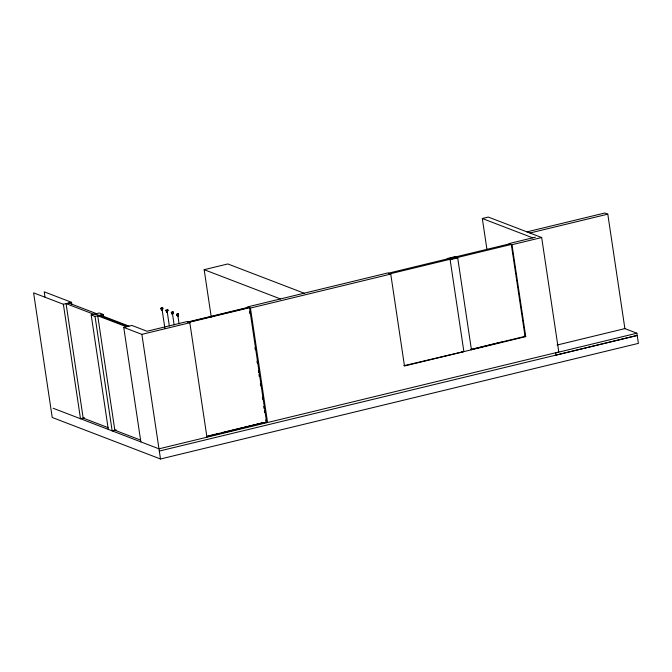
<?xml version="1.0" encoding="UTF-8"?>
<svg xmlns="http://www.w3.org/2000/svg" width="672" height="672" viewBox="0 0 672 672"><rect width="100%" height="100%" fill="white"/><g stroke="black" fill="none" stroke-linecap="round" stroke-linejoin="round"><path stroke-width="1.01" d="M162.691 308.003L162.221 310.027L162.767 308.07L160.952 308.255L162.053 310.069L162.506 309.666L161.473 309.582L160.894 308.314L161.977 310.052L161.776 309.364M173.065 311.976L172.528 314.034L172.225 312.396C169.571 312.152 174.014 316.025 173.082 312.144C169.411 310.279 174.359 317.302 171.268 312.32M178.433 314.034C179.08 316.252 177.19 316.336 176.635 314.378C178.97 312.413 178.214 316.168 178.122 315.924C179.063 312.052 177.744 317.335 177.526 315.395C180.062 314.983 174.493 314.681 177.92 313.992M162.767 308.07C163.069 310.288 160.952 310.313 161.154 308.129M167.798 310.12L167.252 312.01L167.849 310.002L166.051 310.204L167.084 312.018L166.95 310.372L167.849 310.002M173.141 312.052L172.889 312.707L171.671 312.614M161.179 308.423L162.019 310.069L161.582 309.422M165.992 310.271L167.16 312.018L166.051 310.204M167.328 311.968C166.74 311.926 168.185 311.531 166.522 311.497C169.218 309.826 166.261 313.614 166.076 310.338M172.124 313.824C174.208 313.967 170.243 313.429 173.015 313.043C172.679 315.512 170.159 310.414 172.36 314.034M178.214 314.95L177.761 316.067L178.248 314.294M162.221 309.607L162.103 310.061L162.7 308.162M160.969 308.414L162.506 308.263M173.006 312.917L172.192 313.916L172.15 312.606L172.595 313.984L172.872 312.211M176.702 314.286L177.853 316.1L177.694 314.975M162.154 310.052L162.196 308.322M166.589 310.414C166.69 313.79 168.521 309.784 166.278 310.414M177.988 314.849L177.416 315.025L177.542 316.008L176.644 314.353L177.937 316.075L178.223 314M167.866 310.027L167.311 311.959L167.563 310.867M172.57 313.984L172.847 312.892M167.286 311.959L167.605 310.212M172.528 314.034L172.578 312.304M161.49 308.431L162.053 310.069L162.481 307.961M172.175 313.95L171.864 312.404M162.212 310.01L161.608 309.792L162.12 309.716L164.867 328.112M167.042 310.531L169.327 325.979M177.761 314.605L179.054 323.929M177.912 315.739L177.652 314.689M173.082 312.144L172.225 312.396M161.666 308.986C160.196 309.59 163.766 309.078 162.229 308.91M167.58 310.414L166.337 311.161L167.076 311.22M167.017 310.825C165.094 310.027 167.815 313.244 167.328 310.859M172.603 312.883L171.612 313.186L172.351 313.244M177.416 315.025C176.4 315.554 179.726 315.16 177.391 315.865C177.215 315.722 177.87 313.589 177.232 314.496M177.946 316.008L177.635 316.042M207.01 436.598L264.037 422.47L243.844 427.342M211.26 317.117L204.17 269.682L227.825 263.953L304.122 293.21M624.238 328.364L636.88 333.211L638.4 343.375L160.499 458.993L52.223 417.48L33.6 292.849L63.378 304.265L71.509 302.299L71.82 304.357M486.94 249.446L482.32 218.509L488.3 217.064L541.674 237.527L558.785 351.994L158.978 448.829L53.189 408.265M108.301 429.4L91.19 314.933L99.322 312.959L103.169 314.437L103.48 316.504M91.19 314.933L95.038 316.411L103.169 314.437M140.86 441.882L123.749 327.415L131.88 325.441L147.034 331.254L186.866 321.611L189.832 322.745L206.942 437.212M526.915 231.874L604.8 213.007L607.79 214.158L624.893 328.616L557.13 345.03M529.914 233.016L607.79 214.158M535.382 237.191L509.032 243.575L511.997 244.717L541.674 237.527M388.424 273.193L509.678 243.827M187.832 321.98L248.447 307.297M188.353 322.182L248.968 307.499M188.891 322.384L249.505 307.7L266.608 422.167L207.001 436.607M390.054 273.815L511.308 244.448L525.042 336.361L470.744 349.507L471.433 349.776L457.699 257.872L454.734 256.729L447.174 258.56L450.139 259.703L457.699 257.872M123.749 327.415L141.876 334.362L189.832 322.745M390.751 274.084L387.778 272.95L247.481 306.928L250.446 308.07L390.751 274.084L404.485 365.996L525.739 336.622L511.997 244.717M84.554 417.749L80.489 418.732L63.378 304.265M116.214 429.887L112.148 430.87L95.038 316.411M403.788 365.728L463.873 351.607L450.139 259.703M470.921 349.583L501.354 342.098M207.48 436.153L219.601 433.213M221.617 432.726L241.828 427.837M636.88 333.211L555.677 352.884L556.013 355.11L637.216 335.446L159.314 451.055M162.002 309.313L162.103 310.002L162.229 309.296M172.402 313.564L172.99 313.345L172.326 312.917M167.101 311.27C168.832 311.144 165.556 311.951 167.387 311.808M172.511 313.664L172.318 312.556L174.14 324.937M162.204 308.456C163.682 308.708 159.827 309.431 161.456 308.062M482.32 218.509L532.72 237.838M524.252 336.059L525.739 336.622M461.933 351.641L462.622 351.91M204.17 269.682L280.468 298.939M71.509 302.299L44.209 291.833L44.982 296.99M68.67 302.988L96.482 313.648M100.33 315.126L129.041 326.13M95.256 313.95L127.814 326.432M93.878 314.286L66.066 303.618L83.168 418.085L108.108 427.644M126.437 326.768L97.726 315.756L114.836 430.223L140.666 440.126M177.761 316.067L177.038 314.672M172.427 313.992L172.049 312.967M167.152 311.968L166.774 310.943M172.175 312.589L172.385 313.295M166.933 310.607L167.219 311.674M177.836 316.025L177.593 314.454M162.028 309.59L161.843 308.423M250.446 308.07L267.557 422.528L266.07 421.966L265.759 419.899M249.581 311.623L249.892 313.681M254.974 347.718L255.284 349.776M256.981 361.116L257.284 363.182M258.367 370.398L258.678 372.464M258.98 374.522L259.291 376.589M260.366 383.804L260.677 385.871M262.374 397.211L262.685 399.277M263.76 406.493L264.071 408.559M264.373 410.617L264.684 412.684M141.876 334.362L160.499 458.993M172.427 312.598L172.528 313.69"/></g></svg>
